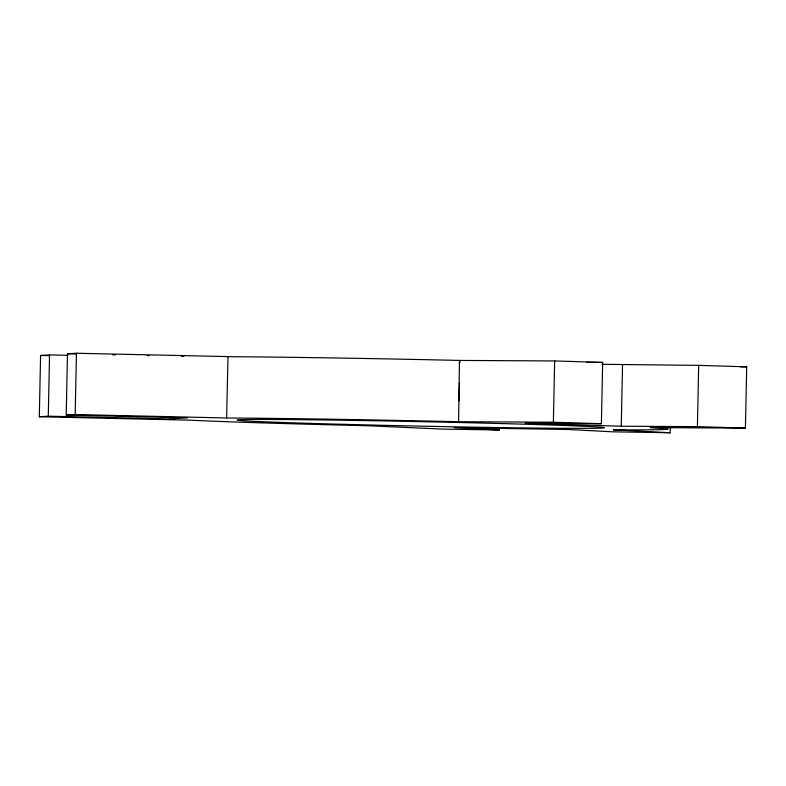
<?xml version="1.0" encoding="UTF-8"?>
<svg xmlns="http://www.w3.org/2000/svg" width="786" height="786" viewBox="0 0 786 786"><rect width="100%" height="100%" fill="white"/><g stroke="black" fill="none" stroke-linecap="round" stroke-linejoin="round"><path stroke-width="1.18" d="M499.277 427.545L499.218 430.001L442.243 429.077L367.819 425.737A247.069 3.016 1.2 0 1 190.841 420.186L39.3 416.737L40.587 355.459L49.547 354.908L67.92 355.331M39.3 416.737L48.27 416.177L49.547 354.908M48.27 416.177L169.501 418.938L187.441 417.838L66.201 415.077L67.488 353.798L76.448 353.248L234.513 356.736A247.069 3.016 1.2 0 1 451.449 360.243L459.889 360.44L459.839 362.886M66.201 415.077L75.171 414.527L76.448 353.248M169.501 418.938L169.55 416.492M601.87 364.311L698.685 365.362L746.7 366.836L745.413 428.105L697.408 426.641L621.254 426.218L525.225 423.271L601.378 423.693L602.665 362.425L554.651 360.951L459.456 360.43L458.611 421.709L450.172 421.522A247.069 3.016 1.2 0 0 233.236 418.014L226.623 417.975L227.999 356.697M459.044 400.88L459.427 382.497M458.179 421.699L553.364 422.229L554.651 360.951M621.254 426.218L622.541 364.94M499.218 430.001L454.131 427.663L568.091 429.5L613.178 431.828L670.163 432.752L670.291 426.621M697.408 426.641L698.685 365.362M226.623 417.975L75.171 414.527M586.946 362.336L602.665 362.425M740.599 366.807L746.7 366.836M745.413 428.105L650.228 427.584L651.044 427.623A247.069 3.016 1.2 0 1 623.485 429.873L613.326 429.824L670.163 432.752M67.488 353.798L76.055 353.995M112.791 354.83L115.247 354.889M147.08 355.616L149.536 355.665M181.369 356.392L183.826 356.451M40.587 355.459L49.135 355.655M553.364 422.229L601.378 423.693M241.233 419.665L238.305 419.822A183.875 2.25 1.2 0 0 488.568 427.407A183.875 2.25 1.2 0 0 539.815 424.676L525.5 424.244A183.875 2.25 1.2 0 0 241.233 419.665"/></g></svg>
